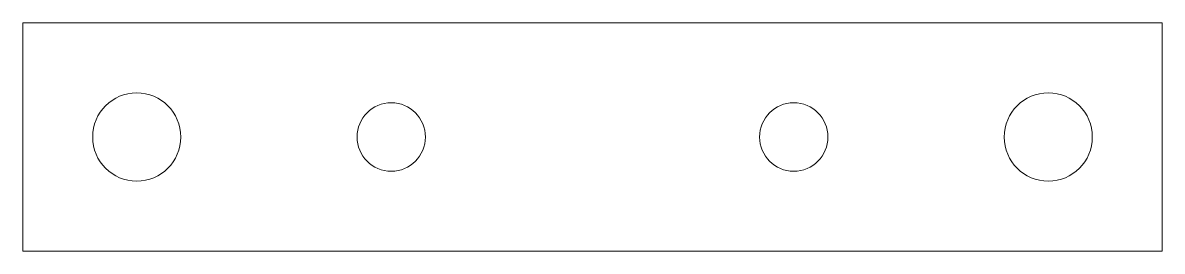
# Model space of a CAD drawing. Header units: inches. Extents: x -0.75 to 0.75, y -0.15 to 0.15.
import ezdxf

# ---------------------------------------------------------------- set-up
doc = ezdxf.new("R2010")
doc.units = ezdxf.units.IN
doc.header["$MEASUREMENT"] = 0

msp = doc.modelspace()

# ---------------------------------------------------------------- linework, layer by layer
at = {"color": 7, "linetype": 'Continuous', "lineweight": 15}
for p, q in [((-0.75, 0.15), (-0.75, -0.15)), ((0.75, 0.15), (-0.75, 0.15)), ((0.75, -0.15), (0.75, 0.15)), ((-0.75, -0.15), (0.75, -0.15))]:
    msp.add_line(p, q, dxfattribs=at)
for centre, radius in [((-0.6, 0), 0.058), ((0.265, 0), 0.045), ((0.6, 0), 0.058), ((-0.265, 0), 0.045)]:
    msp.add_circle(centre, radius, dxfattribs=at)

doc.saveas('drawing.dxf')
